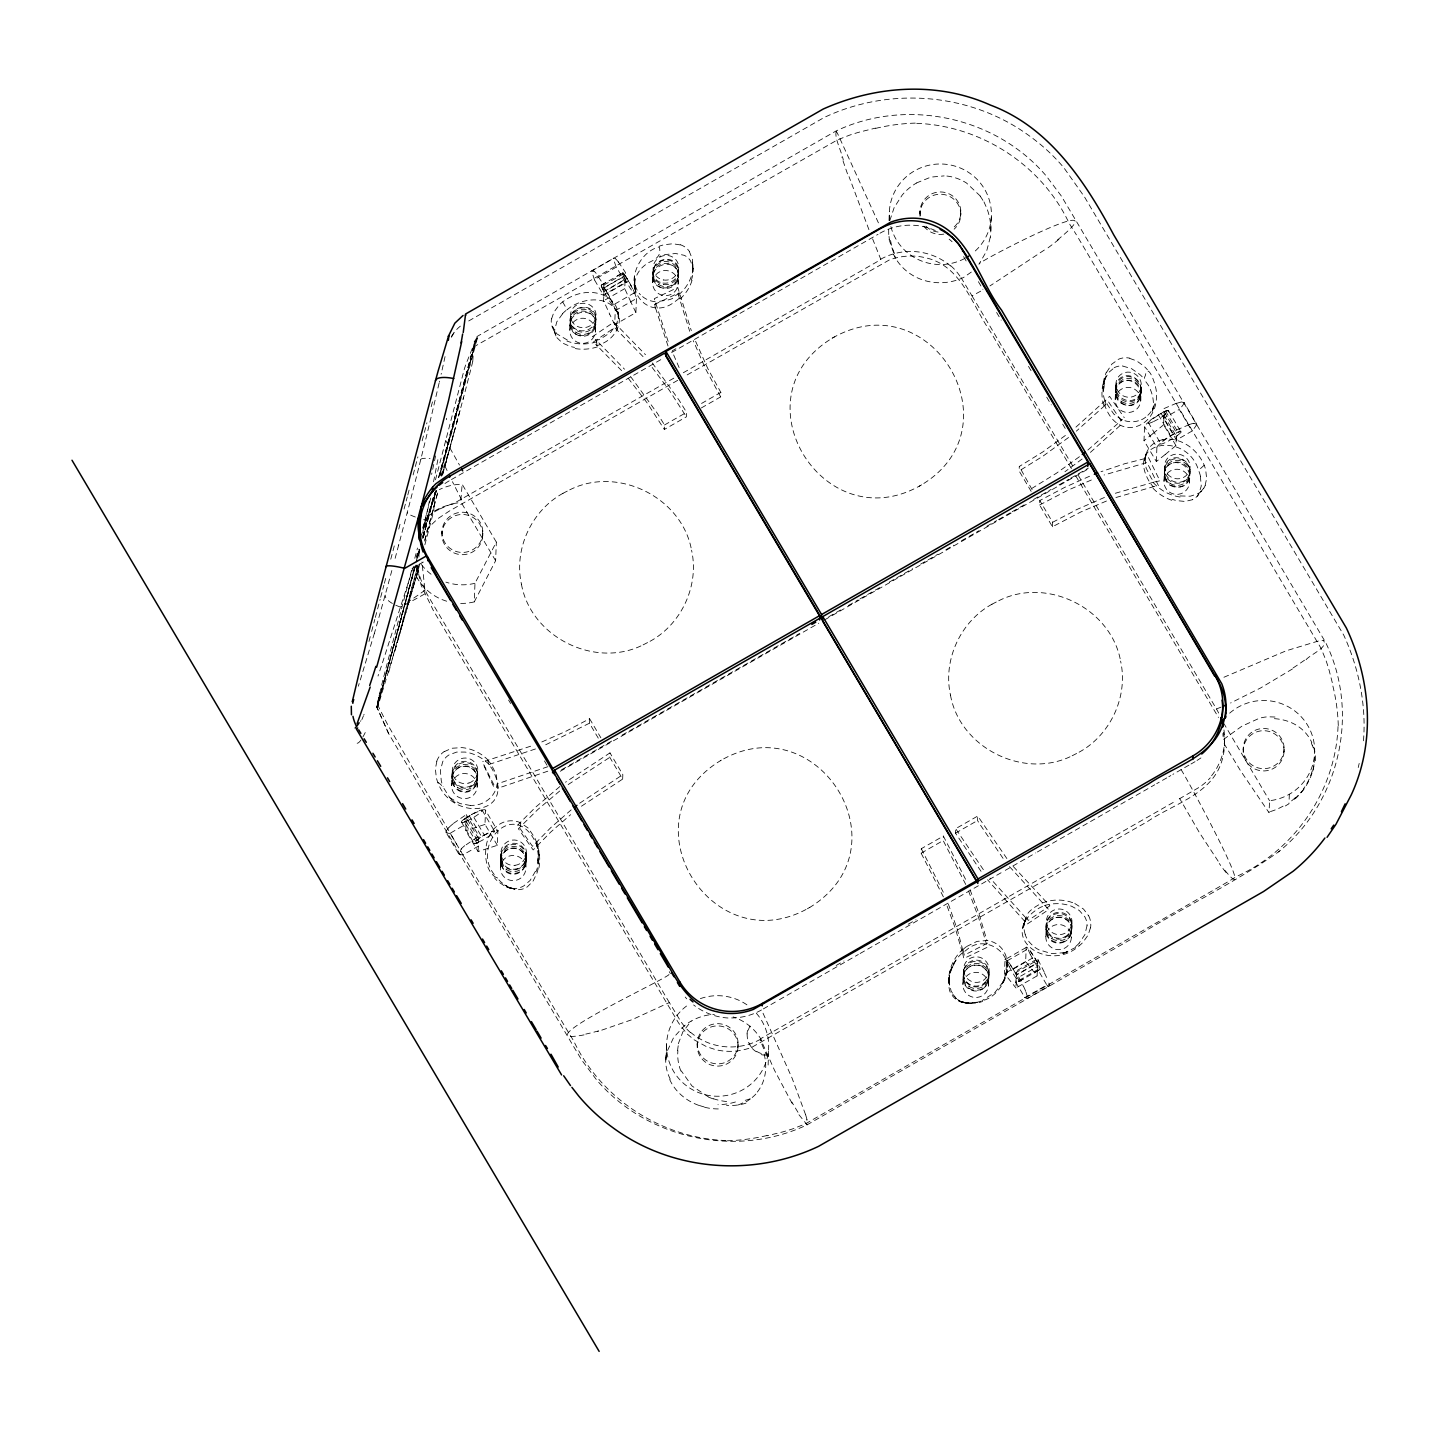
<?xml version="1.0" encoding="UTF-8"?>
<svg xmlns="http://www.w3.org/2000/svg" width="1440" height="1440" viewBox="0 0 1440 1440"><rect width="100%" height="100%" fill="white"/><g stroke="black" fill="none" stroke-linecap="round" stroke-linejoin="round"><path stroke-width="0.75" stroke-dasharray="5 3.75" d="M692.766 268.578L692.532 260.982L692.838 271.908L692.586 259.632L689.328 251.478M618.354 261.864L625.59 272.664L625.428 275.724A11.97 1.116 60.2 0 0 625.284 279.216L625.428 282.42L603.36 295.056L603.756 291.546A11.97 1.116 60.2 0 1 603.882 288.054L603.9 285.066L596.592 274.302M966.726 946.458L977.004 941.382L986.922 940.5A22.482 22.446 -32 0 1 1001.682 948.366A24.912 24.858 -6.9 0 1 1005.894 955.908L1006.632 958.266A30.942 30.852 20.1 0 1 1007.496 968.076C1006.686 982.098 995.346 998.172 981.99 1000.728A37.098 35.388 -31.7 0 1 975.978 1002.6L965.934 1003.158L957.348 1000.314A18.36 17.748 -61.5 0 1 951.066 993.51C947.07 989.712 949.086 965.016 949.374 985.824L949.644 974.304M477.414 776.772L477.594 772.056L477.162 780.336L477.432 775.26M526.068 858.798L526.248 854.082L525.798 862.29L526.086 857.214M1338.03 726.48C1335.672 790.218 1295.226 849.78 1237.23 876.168A89.154 87.768 2.2 0 0 1232.46 878.994L1232.262 879.138A37.746 37.152 2.2 0 1 1231.506 879.624L1222.254 885.114M1176.66 403.164L1164.042 408.546L1163.988 411.696A11.97 1.764 -30.6 0 1 1163.862 415.188L1163.574 418.302L1176.444 440.028L1191.996 431.082L1179.27 409.428L1163.574 418.302M1071.63 930.6A12.762 12.564 2.2 0 0 1053.072 918.738A12.762 12.564 2.2 0 0 1051.938 940.482A12.762 12.564 2.2 0 0 1071.63 930.6L1071.756 925.722L1071.36 937.764A12.762 12.564 2.2 0 1 1051.65 947.646A12.762 12.564 2.2 0 1 1052.802 925.902A12.762 12.564 2.2 0 1 1071.36 937.764M452.052 781.524L452.232 776.574M500.706 863.352L500.886 858.42M595.548 321.714L595.728 316.98L595.314 325.062L595.584 319.968M1140.876 392.004L1141.074 387.036L1140.678 394.2L1140.948 389.106M678.33 274.14L678.51 269.388L678.096 277.326L678.384 272.232M988.596 976.41L988.776 971.55M1016.352 972.216L1016.28 975.24L1037.826 962.91L1038.042 959.796L1016.352 972.216L1023.462 986.472M1189.656 473.976L1189.836 468.99L1189.44 476.064L1189.728 470.97M653.13 275.976L653.4 270.882L653.022 277.92L653.202 273.06M570.348 323.712L570.618 318.618L570.222 325.926L570.42 321.012M888.66 229.536L888.75 236.412M1071.504 928.782L1071.684 923.904M1115.802 389.268L1115.694 392.85L1115.982 387.756L1115.622 393.966M1164.582 471.114L1164.474 474.714L1164.762 469.638L1164.402 475.812M963.324 979.434L963.504 974.646M1046.232 931.446L1046.412 926.676M1103.742 386.28L1103.598 391.644L1104.786 378.054M453.474 823.392L466.236 814.626L465.768 830.718L478.08 851.544L497.34 845.298L497.88 831.24L485.532 810.36A22.392 3.312 -30.6 0 0 466.344 817.524M768.132 1065.024L768.618 1048.608M666.126 1057.95L666.612 1043.334L665.946 1063.458M889.038 220.572L889.344 211.626M1037.106 975.888L1037.664 962.694L1016.478 974.808L1015.974 987.966L1037.106 975.888L1025.658 961.542L1026.198 947.484A22.392 1.962 60.3 0 1 1028.268 948.744A22.392 2.106 60.2 0 1 1035.81 959.778A22.41 2.232 58.8 0 1 1037.61 962.622M478.08 851.544L478.62 838.422A22.41 3.222 -32 0 1 481.608 836.658A11.97 1.782 -32.2 0 1 484.254 834.966L472.014 814.248M436.86 761.364L435.384 768.78L436.302 777.564A33.912 31.428 -84.6 0 0 437.796 782.334C452.16 822.726 518.49 815.508 491.706 768.294A40.176 39.438 -60.4 0 0 488.61 764.604L487.8 760.266L533.376 745.308M1200.51 476.316A37.098 31.626 54.3 0 0 1198.584 470.412C1187.082 430.938 1123.218 440.136 1150.164 482.994A40.176 38.232 35.3 0 0 1153.242 486.774L1158.462 485.676L1147.032 462.528L1104.12 475.002M417.51 578.412L416.466 576.576L417.114 560.052M441.936 533.682L442.008 531.45M451.71 785.43L452.304 770.22M460.674 603.414A51.066 50.274 2.2 0 0 474.264 601.884L474.984 583.272L496.332 542.088L462.132 484.254A51.066 50.274 2.2 0 0 439.362 489.6M482.742 535.482A20.43 20.106 2.2 0 0 452.898 516.726A20.43 20.106 2.2 0 0 451.368 551.538A20.43 20.106 2.2 0 0 482.742 535.482L482.832 533.25A20.43 20.106 2.2 0 0 452.988 514.494A20.43 20.106 2.2 0 0 451.44 549.288A20.43 20.106 2.2 0 0 482.832 533.25M477.216 786.744A12.762 12.564 2.2 0 0 458.658 774.882A12.762 12.564 2.2 0 0 457.524 796.626A12.762 12.564 2.2 0 0 477.216 786.744L477.81 771.408M497.34 845.298L484.992 824.418L485.532 810.36M474.264 601.884L495.63 560.7L496.332 542.088M500.364 867.384L500.958 852.12M526.446 853.38L525.87 868.698A12.762 12.564 2.2 0 1 506.178 878.58A12.762 12.564 2.2 0 1 507.312 856.836A12.762 12.564 2.2 0 1 525.87 868.698M569.862 330.138L570.492 314.46M595.368 331.47A12.762 12.564 2.2 0 0 576.81 319.608A12.762 12.564 2.2 0 0 575.676 341.352A12.762 12.564 2.2 0 0 595.368 331.47L595.962 316.134M598.284 738.162L589.446 723.222L589.608 718.74L565.11 731.682L541.404 742.14M636.426 298.548L635.886 312.606L614.7 324.738L615.24 310.68L636.426 298.548A22.392 2.106 60.2 0 0 625.302 275.58M630.864 302.022L624.744 288.648L625.248 275.508L604.08 287.64L603.612 300.78L609.678 314.172M581.436 806.22L622.656 779.094L609.804 757.35L609.984 752.886L565.506 782.208M622.656 779.094L622.836 774.612L609.984 752.886M652.662 282.402L653.256 267.12M652.284 362.934L679.212 400.392L686.574 412.344L686.394 416.826L664.344 429.462L664.506 424.98L657.306 413.298L630.018 375.75M678.168 283.734A12.762 12.564 2.2 0 0 659.61 271.872A12.762 12.564 2.2 0 0 658.458 293.616A12.762 12.564 2.2 0 0 678.168 283.734L678.726 268.686M701.352 407.934L720.666 396.882L720.828 392.4L707.67 368.28L694.386 338.562M697.212 1045.116L697.284 1042.866M738.018 1046.916A20.43 20.106 2.2 0 0 708.174 1028.16A20.43 20.106 2.2 0 0 706.644 1062.954A20.43 20.106 2.2 0 0 738.018 1046.916L738.108 1044.666A20.43 20.106 2.2 0 0 708.264 1025.928A20.43 20.106 2.2 0 0 706.734 1060.722A20.43 20.106 2.2 0 0 738.108 1044.666M919.926 213.408L920.016 211.176M943.38 896.868L921.132 853.182L921.294 848.7L943.362 836.082L965.916 879.984M960.75 215.208L960.84 212.976M965.754 884.466L943.182 840.546L943.362 836.082M981.036 871.326L955.512 833.148L955.674 828.684L977.742 816.048L1006.866 858.546M990.81 230.814L991.35 216.9M962.928 984.258L963.558 968.31M1003.05 858.348L979.38 823.536L977.562 820.512L977.742 816.048M988.434 985.572A12.762 12.564 2.2 0 0 969.876 973.71A12.762 12.564 2.2 0 0 968.742 995.454A12.762 12.564 2.2 0 0 988.434 985.572L989.01 970.578M1031.166 491.346L1019.124 470.97L1019.286 466.488L1042.812 451.944L1067.886 433.62M1026.198 947.484L1005.012 959.616L1004.472 973.656L1015.974 987.966M1032.102 489.618L1019.286 466.488M1106.46 501.03L1080.684 512.046L1052.46 526.752L1039.608 505.026L1039.788 500.544L1064.88 487.296L1090.98 475.614M1052.46 526.752L1052.64 522.288L1039.788 500.544M1045.854 936.432L1046.448 920.808M1071.72 927.738L1071.9 923.166M1115.226 399.276L1115.838 383.508M1140.732 400.608A12.762 12.564 2.2 0 0 1122.174 388.746A12.762 12.564 2.2 0 0 1121.04 410.472A12.762 12.564 2.2 0 0 1140.732 400.608L1141.29 385.758M1165.104 454.608L1156.356 461.52L1144.008 440.658L1144.548 426.6A22.392 3.186 -30.5 0 1 1161.162 413.496M1156.356 461.52L1156.896 447.462L1144.548 426.6M1164.006 481.158L1164.618 465.408M1165.176 454.554L1175.958 445.572L1176.462 432.432M1189.512 482.472A12.762 12.564 2.2 0 0 1170.954 470.61A12.762 12.564 2.2 0 0 1169.82 492.354A12.762 12.564 2.2 0 0 1189.512 482.472L1190.07 467.586M1243.206 749.916L1243.296 747.684M1229.67 713.16A51.066 50.274 2.2 0 1 1310.22 730.242A51.066 50.274 2.2 0 1 1269.54 800.712L1269.072 812.754L1240.452 770.598L1224.432 744.3L1223.352 740.214M1284.03 751.716A20.43 20.106 2.2 0 0 1254.186 732.96A20.43 20.106 2.2 0 0 1252.638 767.772A20.43 20.106 2.2 0 0 1284.03 751.716L1284.102 749.484A20.43 20.106 2.2 0 0 1254.276 730.728A20.43 20.106 2.2 0 0 1252.728 765.522A20.43 20.106 2.2 0 0 1284.102 749.484M1289.34 794.232L1288.962 803.754L1283.328 807.21M1175.958 445.572L1163.628 424.782L1164.114 411.552A22.41 3.312 -32.1 0 0 1161.108 413.424A11.97 1.692 -32.2 0 0 1158.462 414.972L1170.72 435.69M424.854 544.806L433.782 510.912L434.592 492.282M747.018 1033.866L747.522 1030.194M949.122 979.542L949.446 975.6M1087.002 925.74L1084.86 934.704L1079.154 943.092M692.892 264.402L692.586 268.02M537.66 848.646L536.814 845.442L538.704 855.09L538.398 853.254L537.894 863.82L538.11 850.626M1176.444 440.028L1176.408 436.41A11.97 1.764 -30.6 0 0 1176.552 432.936L1176.696 429.93L1164.042 408.546M398.502 638.154L418.194 570.114L418.5 564.444M418.896 557.1L419.328 549.018M537.894 863.82L538.146 859.392M948.6 981.864L949.158 976.95A37.566 36.108 -67.5 0 1 950.346 972.216L952.452 966.924M1312.83 770.958A36.522 23.904 -63.1 0 0 1314.108 764.568L1314.612 753.408M377.658 702.432L376.938 707.922M478.71 838.926L466.272 817.56A11.97 1.764 -30.6 0 0 466.02 821.196L465.732 824.292L450.18 833.238L462.906 854.892L478.602 846.036L478.566 842.418A11.97 1.764 -30.6 0 1 478.71 838.926L478.89 835.992L466.236 814.626M963.414 977.832L963.63 974.25M1046.322 930.006L1046.538 926.316M1363.482 740.79C1366.38 704.79 1358.784 667.962 1343.79 635.22L1084.464 196.866L1063.89 167.778A187.254 184.356 2.2 0 0 1030.05 136.386C971.226 92.772 889.866 86.22 824.04 117.558L468.36 321.156M1145.106 458.424L1146.096 468.072L1151.262 478.224A39.042 37.44 32.5 0 0 1154.394 481.986L1159.902 480.816L1148.508 457.65L1124.604 463.77L1100.988 471.726M1071.378 929.034L1071.576 926.262M500.832 860.958L501.012 858.294M988.47 976.68L988.65 974.088M452.196 779.004L452.358 776.52M495.63 560.7L460.764 501.768L462.132 484.254M1103.904 383.49L1104.066 381.546L1103.472 384.444L1106.01 375.912L1104.768 379.566A37.566 33.534 52.5 0 0 1103.526 383.922M416.79 557.946L418.536 549.216M962.838 950.472L957.438 929.826L948.384 904.086M1015.758 982.242L1016.154 978.732L1037.7 966.402L1037.826 969.606L1046.844 985.05L1024.866 997.56L1015.758 982.242L1037.826 969.606M634.878 289.242C630.468 271.476 642.906 250.776 659.286 246.906C661.662 255.852 656.172 259.236 648.414 262.728C616.428 282.654 647.064 324.342 675.396 301.266A40.176 37.656 -12.2 0 0 679.194 298.278L679.158 295.164M962.568 952.956L963.846 958.5L987.318 947.268M949.158 976.95L948.924 978.75L951.174 969.444L955.944 960.156L951.174 969.444M435.474 479.826L464.508 368.406A158.04 14.4 -73.6 0 1 465.984 364.104L477.126 336.438L835.938 131.04C906.516 97.398 995.958 116.586 1046.43 176.184L1061.028 195.606L1069.884 210.366L1325.502 642.24C1360.44 712.764 1339.488 802.746 1278.558 851.868C1235.304 882.432 1187.226 905.49 1142.028 932.994L807.012 1124.874C736.362 1158.462 646.92 1139.256 596.412 1079.64L581.94 1060.362L573.066 1045.584L388.656 733.644L376.884 707.184L378.828 697.068M1152.414 411.318C1154.592 403.398 1153.008 394.884 1149.498 387.612C1148.292 383.274 1142.154 380.142 1145.34 375.57C1148.004 360.108 1157.454 388.89 1156.356 393.804C1158.57 426.006 1121.454 442.08 1106.622 409.968A40.176 38.034 29.9 0 1 1104.84 405.522L1108.548 401.886L1122.912 423.468M1104.948 404.856L1105.704 400.23L1109.592 396.36L1124.262 417.654M990.306 237.15L986.724 250.812L978.966 264.33M1090.404 452.394L1121.148 424.602M1090.44 927.864L1088.118 935.064L1082.988 942.282A33.912 32.292 -64 0 1 1079.298 945.684C1047.024 974.88 994.068 934.326 1040.274 907.434A40.176 39.888 80.1 0 1 1044.828 905.724L1044.882 905.472M437.868 459.684L433.53 481.842M551.592 318.852L553.896 312.192L559.008 305.28A33.912 28.872 -29.9 0 1 562.662 301.86C573.93 293.166 589.806 289.512 603.252 295.038A30.942 29.052 -40.8 0 1 611.154 300.006L612.774 301.68A24.912 23.31 -35.1 0 1 617.022 308.556A22.482 21.042 -30.4 0 1 616.212 324.396L610.632 332.37L601.056 338.67A39.042 37.08 -16.1 0 1 596.466 340.416L592.344 336.744L613.836 322.164L645.498 354.726M1025.586 918.828L1023.642 926.1L1024.38 922.248M1314 764.604C1312.038 777.51 1305.342 789.498 1295.748 798.3M377.712 702.144L381.492 685.764A92.322 3.492 -75.5 0 1 384.678 673.11L412.506 566.856M446.346 419.688L446.634 418.266M418.23 570.528L417.438 573.39M422.892 531.306L429.372 501.246M1006.758 964.602L1004.634 978.75C1017.324 954.846 985.32 932.49 966.348 950.094A40.176 40.014 87.5 0 0 962.55 953.172L955.296 928.26L946.08 903.294M1146.006 454.05L1144.71 459.918M441.126 374.256L441.342 373.284M439.308 382.176L439.542 381.168M379.026 696.222L379.782 692.964M889.812 220.572L894.132 207.666L902.196 195.048A61.074 57.888 41.7 0 1 916.362 183.078M439.074 383.184L433.044 408.978A221.436 8.37 -75.5 0 1 420.768 459.468A152.406 5.76 -75.5 0 1 407.214 512.676L398.664 545.058M1358.226 767.538L1359.198 763.416M678.312 1043.748L682.92 1031.742L691.182 1021.104M1152.522 410.814L1153.872 405.198L1152.954 408.996M472.788 361.44L472.086 364.23A166.788 4.23 -74.6 0 1 469.134 375.876L463.824 396.522M1005.93 974.538L1007.064 966.672L1005.93 960.12M1025.766 918.108L1023.642 926.1M416.466 576.576L419.832 563.868M1145.034 458.712L1146.654 452.628L1144.62 458.658M368.964 641.466L371.088 633.438M371.628 631.422L374.814 619.398M375.354 617.382L380.142 599.328M380.664 597.312L382.266 591.3M382.788 589.302L383.85 585.288M384.39 583.272L385.992 577.26M390.762 559.206L394.488 545.148M398.754 529.092L400.338 523.08M404.064 509.04L405.666 503.01M406.188 501.012L407.268 496.998M407.79 494.982L409.392 488.97M413.118 474.93L417.906 456.876M422.154 440.82L426.942 422.766M431.19 406.71L432.792 400.68M414.774 558.288L417.492 548.028M422.73 528.264L430.722 498.096M415.458 565.146L377.136 707.814L415.728 564.48M417.186 557.982L419.436 549.504M422.802 536.796L433.872 495.864M438.732 477.522L473.4 347.094L477.918 336.312L440.118 475.146M1144.476 460.836L1146.654 452.628M377.064 707.904L415.404 564.39M415.998 562.23L419.472 549.18M422.946 536.148L433.386 497.034M438.606 477.468L473.4 347.094L477.828 336.24L474.138 341.964M418.05 555.804L419.22 551.448M422.73 538.416L434.43 494.982M439.686 475.434L475.92 340.794L439.596 475.218M388.656 733.644L376.884 707.184L414.972 566.262M417.906 555.426L419.67 548.928M423.18 535.914L434.322 494.73M394.83 651.15L418.176 564.84M424.674 541.098L438.03 491.49M442.71 474.228L458.838 414.882M418.194 570.114L401.634 626.886A178.992 5.796 -75.7 0 1 398.268 639.018L378.09 705.78A753.516 741.852 2.2 0 0 387.684 724.662L456.678 844.362M376.884 707.184L415.296 566.226M418.248 555.372L419.436 551.034M422.982 538.038L435.978 490.32M388.71 672.228L417.888 565.452M424.818 540.036L438.21 490.572M442.404 475.29L463.698 396.954L462.204 402.462M456.408 423.738L460.08 410.328M391.842 570.546A224.838 8.496 -75.5 0 1 385.146 595.134L377.838 621.27A179.802 6.804 -75.5 0 1 374.4 633.258M453.924 432.756L453.204 435.366A212.58 6.66 -74.3 0 1 444.906 465.984L441.702 475.128M1025.46 919.296L1023.03 927.918L1024.956 921.204L1023.174 926.244M416.502 556.56L417.42 553.356M374.4 633.258L360.054 680.796M667.566 1050.462L673.65 1037.484L684.126 1025.982A51.066 50.274 2.2 0 1 714.402 1014.354M416.844 575.334L408.816 600.606M413.55 566.424L381.672 665.298M359.172 683.568L358.308 686.214M435.996 490.536L421.506 534.798M440.838 475.794L449.118 450.486M423.846 527.508L436.482 490.464M435.834 492.804L436.374 491.166M435.276 494.424L433.638 499.32M441.342 476.244L442.764 472.05M381.384 666.144L378.018 676.008M423.018 527.238L427.356 517.122M432.54 502.578L425.844 521.55M1154.952 403.686L1153.062 408.312A30.942 28.224 14 0 1 1147.554 415.584L1145.826 417.132M1205.172 485.352L1206.63 478.476L1205.712 469.98A33.912 29.736 53.5 0 0 1204.218 465.228C1198.674 451.962 1186.29 441.144 1171.764 439.38A30.942 29.628 61.8 0 0 1162.224 439.776M463.068 854.802A92.862 14.04 -30.4 0 1 458.334 853.362L461.61 848.808M1104.768 379.566L1108.494 372.654L1114.236 367.776M458.388 853.326L445.68 831.798L448.92 827.334M1004.238 979.506L1001.664 984.636L1005.192 977.058M363.708 715.23L364.086 714.294M535.374 871.38L530.154 880.434L523.782 885.924A20.412 19.548 -83.5 0 1 512.172 888.426M363.33 716.148L361.872 719.622M643.05 356.616L614.646 327.618L593.136 342.18L597.024 345.654A40.176 37.782 -17.6 0 0 601.596 343.854C613.89 338.94 623.016 324.99 617.904 311.778L618.462 318.816L618.336 315.936M1106.658 372.258L1111.842 364.104L1118.178 359.55M1013.328 866.556L1049.85 905.832L1028.358 920.376C1021.698 914.292 1036.116 906.138 1041.156 903.51A39.042 38.808 66 0 1 1045.746 901.836A43.29 43.038 80.8 0 1 1074.78 903.51M451.44 337.302L454.32 332.226M594.558 279.954A92.862 8.946 60.4 0 1 591.948 270.954L593.874 271.26M1003.104 981.864L995.094 992.25L981.99 1000.728M1303.83 789.246L1293.534 800.262M1203.75 488.16L1197.18 496.296M562.482 313.92L556.794 321.858L554.688 329.976A18.36 15.786 -15.6 0 0 557.082 337.842L562.5 343.044L569.97 346.338A37.566 32.076 -12 0 0 574.596 347.382M559.854 786.546L535.392 807.39L517.662 825.102L532.476 846.306L550.872 827.55L571.554 809.55M559.692 791.028L538.02 809.352L518.382 828.738L533.16 849.942L550.584 832.212L570.618 814.68M1087.848 450.09L1122.282 419.598M1121.976 419.886L1113.84 414.126L1107.432 404.712A39.042 37.278 27.3 0 1 1105.686 400.23L1075.878 427.176M1104.84 405.522L1076.328 431.172M1278.558 851.868L1279.458 851.004M1204.164 465.246L1198.458 470.448M1163.628 424.782L1152.828 433.692M1057.446 239.958C1123.65 186.228 983.574 258.984 979.146 263.7M1152.756 433.764L1144.008 440.658M1068.552 437.49L1043.136 456.048L1019.124 470.97M466.146 844.812L478.89 835.992M971.316 272.07L963.558 277.488A55.008 54.162 2.2 0 1 935.424 282.564L933.012 282.294A52.29 51.48 2.2 0 1 918.702 278.406A49.986 49.212 2.2 0 1 895.932 258.93L893.412 254.196M1082.088 459.036L1064.934 471.744M579.672 803.214L622.836 774.612M1079.46 456.696L1056.276 473.328L1032.156 488.232M1044.342 250.038L989.946 285.93M568.188 784.548L609.804 757.35M1306.062 659.718C1309.914 654.75 1329.102 647.1 1323.36 640.476M1200.906 757.944L1197.018 760.482M444.204 751.68L451.8 748.26L461.988 747.612A43.29 42.588 -61.3 0 1 488.016 760.05M1292.454 668.952L1260.648 687.942L1230.57 703.008M563.004 493.308C531.432 510.606 513.612 549.234 521.496 584.424M650.052 641.304C681.606 624.006 699.444 585.378 691.56 550.188M992.034 604.188C960.48 621.486 942.642 660.114 950.526 695.304M1079.082 752.202C1110.636 734.904 1128.474 696.276 1120.59 661.086M473.4 347.094L837.54 139.86L849.618 135.126A204.408 201.24 2.2 0 1 860.13 131.904L875.628 128.088M617.238 276.048L622.674 272.826M721.386 760.122C621.72 819.54 713.286 965.772 811.116 906.588C906.858 845.874 816.642 704.16 720.36 760.734M1018.908 981.63L1024.344 978.408M1179.234 798.912L1198.35 787.824A56.988 56.106 2.2 0 0 1210.266 777.816M456.516 501.876L675.234 377.352M1188.954 765.144L1172.844 774.396M921.6 484.848C823.644 542.106 734.22 396.378 833.13 337.644C932.256 281.61 1019.322 429.318 919.152 486.252M809.856 907.326L807.408 908.73M1195.038 761.688L1190.988 764.01M832.104 338.256L834.552 336.852M1173.24 802.422L760.446 1038.834L774.666 1070.604L792.954 1104.966M916.326 183.024L930.834 177.12L944.118 175.896M624.744 288.648L603.612 300.78M412.056 568.566L418.158 565.056M419.022 564.552L424.242 561.546M1168.812 776.718L1170.828 775.548M601.398 285.12L622.422 273.096M603.9 285.066L625.59 272.664M603.882 288.054L625.428 275.724M603.756 291.546L625.284 279.216M634.446 292.806L613.332 304.884A11.97 1.116 60.2 0 1 608.652 299.574A11.97 1.116 60.2 0 1 601.542 285.93A11.97 1.116 60.2 0 1 605.916 290.628L627.03 278.55M613.332 304.884A11.97 1.152 60.5 0 0 607.572 293.166L628.596 281.124M672.318 350.766L675.9 348.714M671.616 352.53L878.022 234.324M451.44 479.556L662.49 358.704M683.298 372.744L880.884 259.578L871.758 236.754M677.682 380.34L449.244 511.128L437.67 518.778L431.046 525.15A66.168 65.142 2.2 0 0 423.036 537.138M687.168 374.904L889.11 260.082A61.002 60.066 2.2 0 1 911.916 256.032A58.77 57.852 2.2 0 1 925.776 257.832C961.866 265.734 972 305.532 990.684 332.064L1071.414 468.54M701.532 403.452L720.828 392.4M664.506 424.98L686.574 412.344M561.528 769.77L567.396 766.422M569.34 765.306L614.214 739.602M622.026 735.138L799.56 633.474M828.828 616.716L840.546 610.002M848.34 605.538L858.096 599.958M860.058 598.842L881.514 586.548M889.308 582.084L912.726 568.674M920.538 564.192L938.088 554.148M945.9 549.684L953.694 545.202M961.506 540.738L979.074 530.676M986.868 526.212L996.624 520.632M998.568 519.516L1010.286 512.802M1012.23 511.686L1025.892 503.874M1033.704 499.392L1051.254 489.348M1059.066 484.884L1068.822 479.286M1070.766 478.17L1088.334 468.126M560.25 771.264L818.784 623.214M824.562 619.902L1089.648 468.108M955.512 833.148L977.562 820.512M921.132 853.182L943.182 840.546M836.154 965.484L843.948 961.02M908.208 924.228L915.984 919.764M763.344 1008.9L777.69 1000.692M779.472 999.666L858.33 954.504M860.13 953.478L987.372 880.614M989.154 879.588L1003.5 871.38M1005.282 870.354L1035.756 852.894M1037.358 851.976L1154.7 784.782M1166.814 777.87L1156.716 783.63M1007.172 960.84L1028.268 948.744M1025.658 961.542L1004.472 973.656L1007.118 972.144M1013.148 969.138L1034.172 957.096A11.97 1.134 58.6 0 1 1035.81 959.778L1014.714 971.856M1019.16 981.378L1040.184 969.336M591.876 270.846L613.98 258.048L615.672 258.804M1219.914 886.464L805.122 1124.01L793.044 1128.744A204.408 201.24 2.2 0 1 782.532 1131.966L767.034 1135.782M1024.74 997.308A92.88 8.838 60.2 0 0 1027.854 998.118L1049.634 985.518L1047.834 979.794M589.446 723.222L545.094 745.074M1039.608 505.026L1067.94 490.194L1094.112 478.8M1052.64 522.288L1077.138 509.382L1105.668 496.908M601.56 284.922L606.726 282.078M1034.856 972.378L1040.004 969.534M980.694 291.186L972 295.866L961.002 277.524M668.934 974.448C671.328 976.644 516.762 1048.14 584.802 1034.73M569.718 489.852C617.76 465.444 682.254 497.43 691.596 550.422M521.442 584.19C530.784 637.182 595.278 669.168 643.32 644.76M998.766 600.732C1046.808 576.324 1111.302 608.328 1120.644 661.302M950.472 695.088C959.832 748.044 1024.308 780.066 1072.35 755.658M562.806 493.398L569.916 489.744M643.122 644.868L650.232 641.196M991.836 604.296L998.946 600.624M1072.17 755.766L1079.28 752.094M690.498 1032.624A56.988 56.106 2.2 0 1 680.418 1020.852L669.33 1002.546L632.43 1019.52L597.636 1031.58M439.614 509.04L455.364 502.326M1176.696 429.93L1189.332 424.602M1223.928 677.25L1286.118 650.808L1319.76 640.602A30.078 4.932 -21.2 0 1 1323.414 640.458M1192.608 499.68L1185.03 501.462L1176.714 500.616A37.566 32.652 34.4 0 1 1172.088 499.266M1221.03 707.148L1216.476 708.966L1077.804 474.57M547.938 766.674L497.088 783.918A22.482 21.69 -56.5 0 1 489.384 798.714A24.912 23.85 -54.4 0 1 482.184 803.304L479.898 804.186A30.942 29.376 -49.9 0 1 470.34 805.392M1063.314 953.46L1079.28 945.648M547.794 771.192L497.628 788.346M535.446 748.962L488.61 764.604M484.992 824.418L465.768 830.718M1067.472 951.912L1061.046 953.676L1069.992 950.994M1115.928 497.52L1153.242 486.774M1115.334 493.272L1154.394 481.986M484.038 765.9L494.802 789.174M493.902 784.818L482.292 761.76L483.336 761.49M487.116 760.446L487.8 760.266A39.042 38.448 -52.4 0 1 490.95 763.938L496.116 774.072L498.024 788.238M486.432 760.644L485.388 760.932M1162.242 439.812L1159.956 440.442A24.912 23.76 55.4 0 0 1152.666 444.294A22.482 21.42 49.9 0 0 1145.214 458.442M1064.898 952.65L1051.614 953.604L1038.852 949.806A30.942 29.952 71.9 0 1 1031.04 943.92L1029.366 942.12A24.912 24.3 76.8 0 1 1025.172 934.596M977.184 1002.24L965.502 1003.104L958.266 1000.836M452.952 503.586L455.454 503.226A13.554 13.338 2.2 0 0 460.746 501.75M1181.088 401.922L1184.004 402.534L1196.802 424.224L1193.778 423.396M767.034 1054.008L765.936 1054.062M916.74 123.336C980.658 125.712 1041.462 164.718 1068.894 222.75A89.154 87.768 2.2 0 0 1071.756 227.448L1071.918 227.646A37.746 37.152 2.2 0 1 1072.422 228.402L1076.4 234.828M725.922 1140.534C662.004 1138.158 601.2 1099.17 573.768 1041.12A89.028 87.66 2.2 0 0 570.888 1036.422L570.744 1036.224A36.99 36.414 2.2 0 1 570.24 1035.468L460.764 851.31M538.164 868.482A37.566 35.208 -81.7 0 1 536.922 873.198L533.16 880.956L527.382 886.824A18.36 17.352 -86.2 0 1 518.724 889.686L508.896 887.508L514.962 889.308L509.904 888.048L501.714 882.63A37.098 34.668 69 0 1 497.394 878.13C484.038 872.064 483.336 848.97 488.916 836.604A30.942 30.78 55.9 0 1 494.388 828.432L496.188 826.74A24.912 24.732 72.3 0 1 503.514 822.24A22.482 22.302 85.4 0 1 520.11 822.528L528.228 828.108L534.636 837.54A39.042 38.61 -56.8 0 1 536.382 842.094L536.436 842.58M470.34 805.464L460.008 803.574L448.686 797.13M967.77 1003.482L960.696 1001.574L969.012 1003.608L977.796 1002.87A33.912 32.814 -32.1 0 0 982.62 1001.394M1122.84 366.102L1131.498 368.622L1139.796 374.472A37.098 30.744 37.9 0 1 1144.152 378.972M1274.994 717.03L1268.244 716.796A41.256 29.844 -40.7 0 0 1259.28 718.29L1241.856 726.21L1223.172 739.674L1222.92 733.464M512.172 888.408L505.134 886.392L497.934 881.478A33.912 32.238 70.7 0 1 494.478 877.86M1180.17 495.936L1190.322 496.206L1197.882 493.722A20.412 18.306 37.4 0 0 1205.28 485.406M1129.734 358.398L1136.754 360.954L1143.936 366.156A33.912 28.926 35.7 0 1 1147.428 369.774M680.148 244.908L672.876 243.738L664.074 244.764A33.912 28.35 -12.8 0 0 659.25 246.222M506.268 886.896L513.756 888.786L508.608 887.688L509.814 888.012L504.648 884.97M567.36 340.056L556.776 333.81L552.402 326.286L556.074 336.24M698.778 1105.362C686.214 1100.916 675.09 1091.664 669.618 1079.388M962.244 1002.438L960.39 1001.718L971.226 1003.482L961.758 1001.898M536.634 844.02L536.886 845.928A40.176 39.636 -66.3 0 0 535.104 841.392C512.91 797.292 467.19 848.898 497.466 878.076M708.462 1096.938L691.974 1085.958L681.3 1070.928M1074.798 903.492L1083.528 909.072L1088.622 915.804M756.774 1051.47L757.98 1052.136A13.734 9.882 26 0 0 761.346 1053.522M452.484 800.37L455.202 802.656M437.832 782.316C445.23 786.636 446.508 795.888 453.276 801.036M1025.838 917.874L989.964 878.04M836.262 131.418C834.102 137.466 841.698 151.848 843.282 159.93M621.63 370.62L597.024 345.654L596.466 340.416L624.528 369.216M685.206 997.056L686.718 998.802M628.146 378.18L647.154 402.912L664.344 429.462M1009.512 866.628L1048.698 909.576L1027.206 924.084L987.534 879.75M652.14 367.452L669.204 390.114L686.394 416.826M955.332 997.506L956.34 998.784L951.084 990.972L949.158 982.17M1225.026 870.498C1263.996 918.558 1175.886 757.926 1180.836 769.716M980.316 196.074L966.492 183.006A42.48 38.448 26.5 0 0 944.118 175.806M983.358 869.67L955.674 828.684M1218.168 861.192L1199.484 832.752L1179.738 798.624M798.966 1114.758L807.138 1124.874L806.886 1119.456M972 295.866L1073.106 466.632M669.258 971.676L670.446 973.638M669.33 1002.546L427.356 594.684A158.04 155.574 2.2 0 1 424.872 589.464L421.974 561.96M749.898 1044.63L748.998 1042.974M625.428 282.42L616.32 267.102L594.342 279.612L603.36 295.056M1078.524 238.374L1321.146 648.486L1325.97 660.384A204.408 201.24 2.2 0 1 1329.246 670.734L1333.152 685.998M1168.686 411.066L1180.98 431.856A11.97 1.764 -30.6 0 1 1165.896 442.314A11.97 1.764 -30.6 0 1 1165.05 439.254A11.97 1.764 -30.6 0 1 1180.962 431.748M1164.114 411.552L1176.552 432.936M1163.862 415.188L1176.408 436.41M1161.108 413.424L1173.42 434.214M1148.22 422.388L1160.514 443.178M963.594 256.644L967.014 262.422M978.39 281.664L982.944 289.368M996.624 312.48L1001.178 320.166M1028.502 366.372L1031.922 372.15M1046.718 397.17L1051.272 404.874M1062.666 424.116L1066.086 429.894M1223.532 722.934L1269.54 800.712M1075.842 476.01L1218.492 717.498M589.608 718.74L600.858 737.766M508.59 700.056L510.66 703.53M482.076 810.126L494.37 830.916A22.392 3.456 -30.5 0 1 497.88 831.24M469.314 815.868L481.608 836.658A22.392 3.312 -30.6 0 1 494.37 830.916M466.02 821.196L478.566 842.418M465.732 824.292L478.602 846.036M461.592 822.258L473.886 843.048M544.464 760.95L547.542 766.17M720.666 396.882L705.69 369.054L693.216 340.596M921.294 848.7L944.496 894.6M445.644 440.388L459.504 465.084M562.716 301.914L567.108 309.744C581.292 297.45 610.146 294.12 618.498 314.676L615.816 308.592L619.002 317.034M461.592 499.788L452.448 481.698M983.97 201.888L987.498 209.808M1038.042 959.796L1045.224 974.016M635.886 312.606L630.9 302.13M614.7 324.738L609.714 314.262M447.066 470.556L444.888 465.984M416.718 565.362L421.182 585.36L433.242 610.308L678.564 1022.958L687.006 1033.866L694.152 1039.824L706.374 1046.592L715.212 1049.544A58.77 57.852 2.2 0 0 729.054 1051.344A61.002 60.066 2.2 0 0 751.878 1047.276L1147.356 821.628C1174.266 803.268 1214.226 793.782 1222.686 757.818A58.77 57.852 2.2 0 0 1224.504 744.174A61.002 60.066 2.2 0 0 1223.37 731.988M878.418 222.858L837.684 133.776A30.078 1.98 69.4 0 0 836.298 131.508M679.104 367.542L672.066 351.288M968.544 890.964L978.552 917.442L986.58 944.388M1311.3 742.932L1312.182 745.272M970.074 889.776L978.768 913.05L986.922 940.5M761.4 1040.58L760.662 1038.708A51.066 50.274 2.2 0 0 733.086 1016.91M868.932 229.644L849.024 176.652M1026.036 992.25L1027.782 997.992M667.998 345.978L654.39 304.524L677.862 293.328L689.706 331.308M668.142 341.442L654.282 298.674L677.772 287.496L691.308 330.642M889.074 239.508L895.5 258.138M805.572 1114.632L792.108 1078.236L761.562 1009.926A60.498 59.562 2.2 0 1 728.01 1017.864M553.77 330.588L553.464 329.598A20.412 17.982 -15.8 0 1 551.43 318.852M987.57 943.092L964.296 955.17L963.288 950.976M963.126 950.274L962.946 949.572A39.042 38.916 68.2 0 1 966.726 946.458M1200.384 476.334L1201.266 485.982L1198.854 494.028A18.36 16.092 38 0 1 1192.554 499.608M691.344 280.188A37.566 32.634 -29.4 0 0 692.532 275.832L692.946 268.038L690.606 261.054A18.36 15.93 -25.4 0 0 684.306 255.33L675.594 253.494L665.55 254.556A37.098 30.024 -14.3 0 0 659.502 256.338M520.704 826.272L520.11 822.528M536.544 843.3L536.67 844.254M536.418 842.328L536.562 843.534M617.022 329.796L616.734 327.456M616.77 327.78L616.536 325.782M616.572 326.124L616.374 324.468M692.622 264.618L692.784 266.94M655.254 307.566C652.302 297.432 670.356 303.696 675.36 295.794A39.042 36.972 -10.9 0 0 679.14 292.752L679.14 293.778M679.158 295.506L679.14 293.436M875.682 128.358A194.922 191.916 2.2 0 1 916.74 123.066M766.98 1135.53A194.922 191.916 2.2 0 1 725.922 1140.804M1332.882 686.052A194.922 191.916 2.2 0 1 1338.3 726.48M451.422 336.438A38.484 37.89 2.2 0 1 460.35 326.142M727.992 1018.008A61.974 61.02 2.2 0 1 693.63 1004.976M805.662 1114.848A30.078 2.142 69.5 0 1 806.976 1119.636M461.052 849.06A30.78 4.878 -30.4 0 1 465.444 845.082M450.072 833.328A92.88 13.644 -30.6 0 1 445.626 831.834M449.136 827.244A30.744 4.572 -30.6 0 1 453.708 823.302M425.07 590.112A64.368 12.06 -37 0 1 408.222 601.686M424.962 589.41A102.96 101.358 2.2 0 1 418.158 570.528M427.338 516.852A57.474 56.538 4 0 1 439.65 509.112M760.662 1039.194A61.272 60.336 2.2 0 1 690.696 1032.426M1223.964 729.972A60.426 59.49 2.2 0 1 1224.396 744.3A62.172 61.218 2.2 0 1 1210.032 777.636M1216.458 708.966A60.426 59.49 2.2 0 1 1218.654 713.034M880.668 259.218A61.272 60.336 2.2 0 1 950.634 266.004M950.832 265.788A56.988 56.106 2.2 0 1 960.912 277.578M473.4 347.4A133.758 16.074 -79.8 0 1 472.77 361.476M598.716 1030.824A202.158 32.724 -28.7 0 1 585.774 1034.082M797.994 1112.274A202.536 14.85 66.5 0 1 791.856 1102.05M1225.98 872.442A202.158 15.804 62.1 0 1 1219.266 863.514M1304.514 660.204A202.536 31.158 -24.2 0 1 1290.852 669.402M1058.904 239.364A202.158 28.422 -28.5 0 1 1045.872 249.462M847.494 173.844A202.536 16.344 66.5 0 1 841.788 157.086M424.692 593.946A92.862 13.752 -30.6 0 1 400.392 607.032M400.356 607.068A22.428 8.064 15.3 0 1 385.164 595.062M398.664 545.04A224.838 8.496 -75.5 0 1 394.398 561.078M425.34 520.128A20.376 2.7 14.8 0 1 423.648 519.678M415.314 517.014A20.376 2.7 14.8 0 1 407.214 512.676M420.75 459.486A24.084 4.356 14.1 0 1 430.038 458.514M445.05 356.598A138.672 5.238 -75.5 0 1 441.288 373.464M435.6 455.868A229.482 5.508 -77.6 0 1 431.586 474.444M360.918 720.594A122.796 7.092 -73.9 0 1 360.576 721.368M365.238 732.528A232.812 17.226 -75.9 0 1 356.832 743.184M879.966 233.226A60.318 59.382 2.2 0 1 937.332 231.48M949.14 239.148A60.318 59.382 2.2 0 1 952.092 241.74M1103.904 405.756A43.578 40.914 33.4 0 1 1103.058 383.796M1104.732 400.482A43.29 41.058 31 0 1 1106.388 372.132M1138.464 420.786A22.482 20.808 21.8 0 1 1122.066 419.688M1145.79 417.096A24.912 22.86 18.7 0 1 1138.518 420.948M1118.106 359.424A20.412 18.504 45.2 0 1 1129.752 358.128M1114.182 367.722A18.36 16.344 48.2 0 1 1122.822 365.94M692.046 280.368A43.578 40.428 -14.7 0 1 680.022 299.088M693.162 268.074A43.29 40.644 -13.4 0 1 680.04 293.616M655.182 301.68A22.482 20.664 -2.8 0 1 640.53 294.732M634.482 276.84A30.942 28.152 5.5 0 0 635.4 285.804L636.12 287.982A24.912 22.752 0.7 0 0 640.422 294.804M680.256 244.674A20.412 18.108 -23.3 0 1 689.418 251.424M444.942 483.552A60.318 59.382 2.2 0 1 449.496 480.672M597.438 346.86A43.578 40.518 -17.6 0 1 574.326 348.426M596.898 341.748A43.29 40.716 -16.2 0 1 566.91 341.028M562.374 313.83A37.098 30.582 -30 0 1 567.018 309.654M488.88 764.334A43.578 42.696 -68.9 0 0 469.746 752.994A37.566 36.072 72.8 0 0 465.084 752.076L456.75 752.058L449.136 754.83A18.36 17.586 79.5 0 0 442.728 761.634L440.388 770.58L441.252 780.678A37.098 33.804 -88.8 0 0 443.088 786.636M436.68 761.292A20.412 19.728 85.5 0 1 444.132 751.572M1044.756 905.472A43.578 43.236 -85.8 0 1 1067.238 904.878A37.566 36.648 -33.3 0 1 1071.828 906.354L1079.262 910.458L1084.716 916.65A18.36 17.892 -42.2 0 1 1087.092 925.74M1025.262 934.56A22.482 22.05 78.6 0 1 1025.892 917.91M1079.226 943.164A37.098 34.83 -59.2 0 1 1074.582 947.376M1088.694 915.75A20.412 20.052 -48.9 0 1 1090.584 927.882M1171.782 500.274A43.578 41.058 36.4 0 1 1152.36 487.53M1180.044 497.016A43.29 41.166 33.8 0 1 1153.458 482.796M537.444 845.73A43.578 42.822 -72.6 0 1 538.812 868.608M536.904 841.914A43.29 42.696 -64.2 0 1 536.04 871.632M949.914 972.09A43.578 43.326 -80.1 0 1 962.28 952.884M948.978 975.546A43.29 43.11 84.4 0 1 962.748 949.356M961.758 1001.916A20.412 19.944 -64.6 0 1 952.668 993.978M474.984 583.272A51.066 50.274 2.2 0 1 445.878 582.12M431.046 574.236A51.066 50.274 2.2 0 1 420.21 562.896M446.706 601.218A51.066 50.274 2.2 0 1 423.684 586.764A50.976 50.544 -29.4 0 1 417.456 578.43M434.826 510.858A50.634 49.086 0.3 0 1 453.06 504.198M767.34 1056.798A67.464 9.99 69.7 0 1 760.23 1040.31M764.136 1054.044A58.23 46.008 42.3 0 1 755.658 1093.986M742.716 1102.932A51.552 39.942 6.3 0 1 737.37 1105.254M750.258 1098.99A54.99 43.38 8.4 0 1 743.166 1103.454M735.444 1101.978A49.788 37.764 4.9 0 1 717.948 1104.696M718.308 1108.944A43.29 31.95 9.6 0 1 704.07 1107.144M704.16 1106.91A43.38 31.806 9.5 0 1 698.814 1105.272M670.248 1079.172A61.578 50.22 -3.1 0 1 665.748 1057.95M665.91 1057.968A57.582 46.638 -17.6 0 1 667.26 1050.444M755.838 1094.094A59.04 47.448 12 0 1 750.276 1099.026M750.006 1098.846A48.042 36.9 9.3 0 1 744.84 1100.43M748.35 1030.194A14.202 9.936 -56.7 0 1 750.024 1026.072M747.18 1033.866A21.168 18.99 -34.8 0 0 747.216 1036.188A23.112 21.132 -22.2 0 0 748.782 1042.92M752.184 1048.014A20.61 18.072 15.3 0 1 749.736 1044.684M756.414 1051.812A17.046 14.148 22.2 0 1 751.986 1048.122M766.098 1055.07A13.878 12.024 33.4 0 1 761.166 1054.602M677.628 1050.696A55.656 45.63 -22.1 0 1 678.618 1043.766M680.904 1071.072A61.722 51.462 -15.2 0 1 677.898 1050.696M713.376 1098.936A44.73 33.192 12.2 0 1 708.39 1097.028M726.642 1101.528A43.83 32.058 12.4 0 1 713.448 1098.756M745.992 1103.148A48.33 43.848 19.8 0 1 726.516 1105.308M756.324 1013.22A51.066 50.274 2.2 0 1 749.718 1085.112A51.066 50.274 2.2 0 1 676.926 1076.292A51.066 50.274 2.2 0 1 688.05 1004.94M700.362 998.622A51.066 50.274 2.2 0 1 749.178 1006.47M1295.37 797.598A59.724 43.596 -65.8 0 1 1288.728 803.016M1283.058 806.166A75.114 58.122 -70.9 0 1 1269.036 811.944M1274.382 718.668A73.044 53.172 -41.4 0 1 1311.84 742.608M1312.344 745.146A55.944 39.492 -57.2 0 1 1313.118 747.576M1313.568 747.216A45.09 31.392 -58.9 0 1 1315.224 764.316M1312.236 770.94A37.602 24.3 -63.4 0 1 1303.47 788.832M894.528 253.53A40.806 31.86 75.7 0 1 890.406 239.4M889.38 239.472A46.188 39.474 76 0 1 889.038 236.412M980.172 196.164A54.036 50.418 22.4 0 1 983.826 201.96M987.408 209.844A61.722 58.608 13.3 0 1 989.694 218.142A64.134 61.326 0.1 0 1 990.342 237.168M889.632 220.086A51.066 50.274 2.2 0 1 958.878 167.436A51.066 50.274 2.2 0 1 973.656 252.414M964.728 258.48A51.066 50.274 2.2 0 1 890.856 226.584M920.304 215.46A20.43 20.106 2.2 0 1 934.128 192.924A20.43 20.106 2.2 0 1 958.77 203.238A20.43 20.106 2.2 0 1 951.948 228.69M938.088 232.056A20.43 20.106 2.2 0 1 924.426 224.55M920.016 216.27A20.43 20.106 2.2 0 1 947.628 195.534A20.43 20.106 2.2 0 1 954.144 229.158M943.812 234.126A20.43 20.106 2.2 0 1 922.698 224.406M604.116 287.694A22.41 2.142 58.8 0 1 605.916 290.628A11.97 1.224 58.6 0 1 607.572 293.166M605.916 290.628A22.392 2.106 60.2 0 1 615.312 310.644M593.622 270.792A30.78 3.186 60.6 0 1 596.142 273.366M616.068 266.706A92.88 8.622 60.2 0 1 613.548 258.066M615.78 259.002A30.744 2.916 60.2 0 1 618.516 262.206M1044.45 972.954A30.78 2.556 60.4 0 1 1047.15 978.75M1049.634 985.536A92.862 8.424 60.4 0 1 1046.916 985.176M1023.714 986.796A30.744 2.862 60.2 0 1 1026.252 992.574M1005.012 959.616A22.392 2.106 60.2 0 1 1016.442 974.736M1176.012 403.65A30.78 4.266 -30.2 0 1 1180.638 402.21M1184.256 402.606A92.862 13.518 -30.4 0 1 1179.432 409.356M1196.748 424.26A92.88 13.86 -30.6 0 1 1191.69 431.226M1189.53 424.458A30.744 4.536 -30.6 0 1 1193.904 423.306M1156.896 447.462A22.392 3.312 -30.6 0 1 1176.39 432.468M635.724 293.292L634.662 285.084L635.724 293.292M634.518 281.358L635.022 286.344L634.518 281.358M478.98 841.914A11.97 1.764 -30.6 0 0 494.568 831.222A11.97 1.764 -30.6 0 0 479.124 838.278A11.97 1.764 -30.6 0 0 478.98 841.914M466.686 821.124A11.97 1.764 -30.6 0 0 482.256 810.432A11.97 1.764 -30.6 0 0 466.83 817.488A11.97 1.764 -30.6 0 0 466.686 821.124M1121.31 403.326A12.762 12.564 2.2 0 0 1141.002 393.444A12.762 12.564 2.2 0 0 1122.444 381.582A12.762 12.564 2.2 0 0 1121.31 403.326M1116.378 392.778A12.852 12.42 38.3 0 0 1137.924 397.872A12.852 12.42 38.3 0 0 1130.958 376.956A12.852 12.42 38.3 0 0 1116.378 392.778M1116.972 389.412A12.834 12.438 34.7 0 0 1138.86 392.382A12.834 12.438 34.7 0 0 1129.95 372.222A12.834 12.438 34.7 0 0 1116.972 389.412M658.746 286.452A12.762 12.564 2.2 0 0 678.438 276.57A12.762 12.564 2.2 0 0 659.88 264.708A12.762 12.564 2.2 0 0 658.746 286.452M663.66 284.58A12.852 12.276 -22.2 0 0 677.754 267.624A12.852 12.276 -22.2 0 0 655.92 264.762A12.852 12.276 -22.2 0 0 663.66 284.58M663.408 279.972A12.834 12.312 -19.7 0 0 678.078 263.556A12.834 12.312 -19.7 0 0 656.388 259.83A12.834 12.312 -19.7 0 0 663.408 279.972M1121.382 401.508A12.762 12.564 2.2 0 0 1141.074 391.626A12.762 12.564 2.2 0 0 1122.516 379.782A12.762 12.564 2.2 0 0 1121.382 401.508M1116.576 391.356A13.014 12.024 41.9 0 0 1137.996 396.954A13.014 12.024 41.9 0 0 1130.724 376.092A13.014 12.024 41.9 0 0 1116.576 391.356M1116.144 394.866A13.158 11.862 45.8 0 0 1137.042 402.75A13.158 11.862 45.8 0 0 1131.552 381.276A13.158 11.862 45.8 0 0 1116.144 394.866M658.818 284.634A12.762 12.564 2.2 0 0 678.51 274.77A12.762 12.564 2.2 0 0 659.952 262.908A12.762 12.564 2.2 0 0 658.818 284.634M662.958 283.068A13.014 11.808 -21.2 0 0 678.168 267.03A13.014 11.808 -21.2 0 0 656.478 263.664A13.014 11.808 -21.2 0 0 662.958 283.068M663.192 287.892A13.158 11.592 -23.7 0 0 677.898 271.224A13.158 11.592 -23.7 0 0 655.956 269.154A13.158 11.592 -23.7 0 0 663.192 287.892M575.946 334.188A12.762 12.564 2.2 0 0 595.638 324.306A12.762 12.564 2.2 0 0 577.08 312.444A12.762 12.564 2.2 0 0 575.946 334.188M577.08 330.804A12.852 12.168 -4.2 0 0 595.926 319.428A12.852 12.168 -4.2 0 0 576.216 309.762A12.852 12.168 -4.2 0 0 577.08 330.804M577.242 326.34A12.834 12.222 -4.6 0 0 596.07 314.946A12.834 12.222 -4.6 0 0 576.414 305.19A12.834 12.222 -4.6 0 0 577.242 326.34M457.794 789.48A12.762 12.564 2.2 0 0 477.486 779.598A12.762 12.564 2.2 0 0 458.928 767.736A12.762 12.564 2.2 0 0 457.794 789.48M470.898 786.672A12.852 12.78 -59.3 0 0 471.708 764.442A12.852 12.78 -59.3 0 0 452.124 774.954A12.852 12.78 -59.3 0 0 470.898 786.672M468.972 783A12.834 12.762 -49.7 0 0 473.67 761.292A12.834 12.762 -49.7 0 0 452.574 768.186A12.834 12.762 -49.7 0 0 468.972 783M576.018 332.388A12.762 12.564 2.2 0 0 595.71 322.506A12.762 12.564 2.2 0 0 577.152 310.644A12.762 12.564 2.2 0 0 576.018 332.388M579.258 330.498A13.014 11.754 -15.2 0 0 595.656 315.774A13.014 11.754 -15.2 0 0 574.254 310.752A13.014 11.754 -15.2 0 0 579.258 330.498M578.988 335.178A13.158 11.52 -15.9 0 0 595.584 320.508A13.158 11.52 -15.9 0 0 574.038 315.864A13.158 11.52 -15.9 0 0 578.988 335.178M457.866 787.662A12.762 12.564 2.2 0 0 477.558 777.78A12.762 12.564 2.2 0 0 459 765.918A12.762 12.564 2.2 0 0 457.866 787.662M475.488 781.452A13.014 12.69 -86.6 0 0 465.696 761.31A13.014 12.69 -86.6 0 0 453.546 780.12A13.014 12.69 -86.6 0 0 475.488 781.452M453.222 773.514A13.158 12.672 84.1 0 0 465.858 792.216A13.158 12.672 84.1 0 0 475.092 771.642A13.158 12.672 84.1 0 0 453.222 773.514M1046.124 926.334A12.852 12.852 59.1 0 0 1065.402 937.476A12.852 12.852 59.1 0 0 1065.402 915.21A12.852 12.852 59.1 0 0 1046.124 926.334M1046.88 925.542A12.834 12.816 42.5 0 0 1068.534 930.582A12.834 12.816 42.5 0 0 1062.054 909.324A12.834 12.816 42.5 0 0 1046.88 925.542M1170.09 485.19A12.762 12.564 2.2 0 0 1189.782 475.308A12.762 12.564 2.2 0 0 1171.224 463.446A12.762 12.564 2.2 0 0 1170.09 485.19M1167.3 478.512A12.852 12.222 20.5 0 0 1189.116 475.668A12.852 12.222 20.5 0 0 1175.004 458.802A12.852 12.222 20.5 0 0 1167.3 478.512M1167.462 474.048A12.834 12.276 20.1 0 0 1189.278 471.132A12.834 12.276 20.1 0 0 1175.22 454.248A12.834 12.276 20.1 0 0 1167.462 474.048M1052.01 938.682A12.762 12.564 2.2 0 0 1071.702 928.8A12.762 12.564 2.2 0 0 1053.144 916.938A12.762 12.564 2.2 0 0 1052.01 938.682M1065.15 936.684A13.014 12.87 -58.4 0 0 1065.888 914.22A13.014 12.87 -58.4 0 0 1046.16 925.002A13.014 12.87 -58.4 0 0 1065.15 936.684M1062.558 942.552A13.158 12.888 -47.3 0 0 1067.85 920.52A13.158 12.888 -47.3 0 0 1046.232 927.342A13.158 12.888 -47.3 0 0 1062.558 942.552M1170.162 483.39A12.762 12.564 2.2 0 0 1189.854 473.508A12.762 12.564 2.2 0 0 1171.296 461.646A12.762 12.564 2.2 0 0 1170.162 483.39M1165.662 474.084A13.014 11.934 35.7 0 0 1187.46 478.062A13.014 11.934 35.7 0 0 1178.55 457.92A13.014 11.934 35.7 0 0 1165.662 474.084M1165.554 478.728A13.158 11.736 37.7 0 0 1187.334 483.012A13.158 11.736 37.7 0 0 1178.208 462.834A13.158 11.736 37.7 0 0 1165.554 478.728M506.448 871.434A12.762 12.564 2.2 0 0 526.14 861.552A12.762 12.564 2.2 0 0 507.582 849.69A12.762 12.564 2.2 0 0 506.448 871.434M516.06 869.634A12.852 12.582 -45.6 0 0 523.026 848.574A12.852 12.582 -45.6 0 0 501.444 853.452A12.852 12.582 -45.6 0 0 516.06 869.634M514.98 865.332A12.834 12.6 -41.8 0 0 523.998 845.082A12.834 12.6 -41.8 0 0 502.056 847.728A12.834 12.6 -41.8 0 0 514.98 865.332M969.012 988.308A12.762 12.564 2.2 0 0 988.704 978.426A12.762 12.564 2.2 0 0 970.146 966.564A12.762 12.564 2.2 0 0 969.012 988.308M963.378 973.944A12.852 12.726 59.9 0 0 982.476 985.302A12.852 12.726 59.9 0 0 982.566 963.09A12.852 12.726 59.9 0 0 963.378 973.944M963.612 970.758A12.834 12.726 53 0 0 983.772 980.046A12.834 12.726 53 0 0 981.558 957.978A12.834 12.726 53 0 0 963.612 970.758M506.52 869.616A12.762 12.564 2.2 0 0 526.212 859.734A12.762 12.564 2.2 0 0 507.654 847.872A12.762 12.564 2.2 0 0 506.52 869.616M522.486 865.332A13.014 12.6 -78 0 0 516.834 843.66A13.014 12.6 -78 0 0 501.372 859.788A13.014 12.6 -78 0 0 522.486 865.332M523.494 868.788A13.158 12.546 -84.4 0 0 514.782 848.016A13.158 12.546 -84.4 0 0 501.876 866.466A13.158 12.546 -84.4 0 0 523.494 868.788M969.084 986.49A12.762 12.564 2.2 0 0 988.776 976.608A12.762 12.564 2.2 0 0 970.218 964.746A12.762 12.564 2.2 0 0 969.084 986.49M984.312 983.07A13.014 12.816 -71.6 0 0 980.622 960.912A13.014 12.816 -71.6 0 0 963.486 975.402A13.014 12.816 -71.6 0 0 984.312 983.07M982.548 989.046A13.158 12.816 -63.4 0 0 982.224 966.402A13.158 12.816 -63.4 0 0 963.072 978.444A13.158 12.816 -63.4 0 0 982.548 989.046M624.546 278.208A11.97 1.116 60.2 0 0 634.428 293.616A11.97 1.116 60.2 0 0 626.58 277.848A11.97 1.116 60.2 0 0 624.546 278.208M1030.266 954.288A11.97 1.116 60.2 0 0 1040.076 969.534A11.97 1.116 60.2 0 0 1032.12 953.622A11.97 1.116 60.2 0 0 1030.266 954.288M1009.152 966.33A11.97 1.116 60.2 0 0 1018.98 981.63A11.97 1.116 60.2 0 0 1011.042 965.736A11.97 1.116 60.2 0 0 1009.152 966.33M1153.656 421.506A11.97 1.764 -30.5 0 0 1168.668 410.958A11.97 1.764 -30.5 0 0 1152.702 418.5A11.97 1.764 -30.5 0 0 1153.656 421.506"/><path stroke-width="1.5" d="M465.516 314.676L463.23 332.55M427.806 560.736L427.932 557.406A60.318 59.382 2.2 0 1 449.676 476.226L664.596 353.16L819.81 615.528L819.648 619.974M449.622 477.342L449.676 476.226M552.6 772.884L552.762 768.456L427.932 557.406M554.418 774.594L554.58 770.148L820.89 617.652L976.536 880.758L762.336 1003.41A60.318 59.382 2.2 0 1 679.842 981.918L554.58 770.148M665.946 351.432L665.766 355.878L821.412 618.966L821.574 614.538L665.946 351.432L880.146 228.78A60.318 59.382 2.2 0 1 962.622 250.272L1087.884 462.024L1087.722 466.47M679.698 985.806L679.842 981.918M762.228 1005.912L762.336 1003.41M822.78 616.572L822.618 621.018L977.814 883.404L977.994 878.958L822.78 616.572L1089.828 463.662L1214.604 676.08M962.586 251.388L962.622 250.272M1192.788 759.492L1192.914 755.874A60.318 59.382 2.2 0 0 1214.658 674.694M465.516 315.018L465.498 315.36A74.826 2.61 -78.9 0 1 465.642 315.072M419.418 539.082L421.074 507.204L448.56 400.518L461.7 341.64M418.194 520.74L418.86 515.502A60.408 59.472 2.2 0 1 421.074 507.204A64.836 63.828 2.2 0 1 432.54 487.314M351.288 706.23L351.45 714.78M448.722 337.788L448.83 335.898M448.596 338.688L448.326 340.326M465.444 314.1L823.23 109.026C875.718 85.572 937.278 81.198 990.504 105.12C1049.562 127.206 1085.238 181.71 1113.696 234.81L1346.328 627.948C1370.88 679.95 1375.884 741.87 1351.242 794.916L1335.996 824.22L1327.05 837.324M433.17 488.772L432.45 491.634L421.074 507.204M419.868 539.046L421.02 534.744M448.632 335.79L438.102 371.106A113.94 4.302 -75.5 0 0 435.474 380.736L369.252 630.144L352.296 701.712L353.52 699.714M357.084 723.726L370.188 687.042M376.632 667.206L418.86 515.502L419.274 539.604M448.308 336.402L454.86 323.154L463.05 315.468M1341.414 811.692L1345.14 803.826M1331.208 828.792L1333.746 825.084M357.696 727.938L356.724 728.982M437.292 486.774L432.45 491.634L432.612 487.152L435.762 483.84L450.756 473.238L890.568 222.228A61.002 60.066 2.2 0 1 913.374 218.16A58.77 57.852 2.2 0 1 927.234 219.978C969.03 230.814 978.156 279.792 1001.538 310.086L1221.804 683.856A61.002 60.066 2.2 0 1 1225.962 706.32A58.77 57.852 2.2 0 1 1224.144 719.964C1215.666 755.928 1175.706 765.414 1148.814 783.774L753.336 1009.422A61.002 60.066 2.2 0 1 730.512 1013.49A58.77 57.852 2.2 0 1 716.67 1011.672C682.128 1004.364 671.598 967.104 654.12 941.418L437.022 576.432L426.15 556.074A102.33 100.746 2.2 0 1 419.346 536.76M574.254 807.426L576.936 805.302M1082.268 454.5L1085.076 452.304M439.038 485.316L442.728 482.598M426.15 556.074L404.73 568.368A19.638 3.168 14.8 0 0 385.902 566.784M552.762 768.456L819.81 615.528M821.574 614.538L1087.884 462.024M811.836 624.438L815.742 622.206M977.994 878.958L1192.914 755.874M1222.596 706.482L1225.728 705.15M1094.31 474.282L1097.64 472.968M951.84 237.006L958.338 243.54L966.114 254.97L1217.592 680.058M571.878 1087.344L578.754 1096.092A187.236 184.338 2.2 0 0 612.612 1127.484C671.436 1171.116 752.796 1177.65 818.622 1146.312L1263.546 891.522L1293.066 871.308A187.254 184.356 2.2 0 0 1324.908 838.026M563.67 1075.77L570.492 1085.598M545.526 1045.494L547.434 1048.518M356.4 729.054L561.6 1074.942M358.704 729.828L360.882 733.392M364.14 738.756L366.318 742.32M456.606 895.698L461.25 903.402M372.924 753.264L375.156 756.99M377.388 760.734L380.718 766.314M447.696 880.758L449.928 884.484M452.16 888.228L454.374 891.954M471.06 919.8L473.148 923.274M482.508 939.024L484.596 942.534M524.196 1009.476L526.248 1012.95M556.686 778.446L560.106 784.224M562.374 788.076L570.348 801.558M572.634 805.392L581.742 820.8M584.01 824.652L587.43 830.43M589.716 834.282L591.984 838.134M594.27 841.968L597.69 847.746M599.958 851.598L609.066 867.006M611.352 870.858L619.326 884.322M621.594 888.174L625.014 893.952M627.3 897.804L642.096 922.824M644.364 926.676L646.65 930.528M650.07 936.306L652.338 940.158M654.624 944.01L658.044 949.77M660.312 953.622L668.286 967.104M671.706 972.882L673.974 976.734M677.394 982.512L679.68 986.346M431.19 567.666L450.666 600.57M452.952 604.458L456.39 610.254M459.828 616.068L462.114 619.938M486.684 946.062L488.772 949.608M501.318 970.812L503.406 974.34M505.494 977.868L507.564 981.396M509.652 984.924L511.74 988.452M512.784 990.216L517.968 998.982M531.414 1021.626L536.22 1029.798M72 460.242L599.148 1351.386M541.098 1038.114L537.048 1031.202M387.486 777.798L389.736 781.632M431.91 854.01L434.16 857.844M436.428 861.696L439.83 867.456M442.08 871.308L444.348 875.16M402.606 803.664L405.738 809.046M423.54 839.646L425.628 843.246M427.734 846.828L429.822 850.41M412.02 819.846L414.126 823.464M558.198 1067.004L550.98 1054.206M461.646 468.954L462.708 470.88M1222.668 727.254L1222.398 721.044A51.066 50.274 2.2 0 1 1225.872 716.868M356.184 725.724A37.062 36.486 2.2 0 1 352.962 716.328M352.818 703.332A37.062 36.486 2.2 0 1 353.646 699.678M419.526 536.706A58.59 57.672 2.2 0 1 418.122 520.74M435.474 380.736A21.168 6.768 15.2 0 1 453.798 378.558M375.876 666.378A144.09 23.742 -73.7 0 1 369.684 685.494M359.154 722.772A61.686 4.41 -65.3 0 1 355.158 728.01M1225.836 713.106A61.974 61.02 2.2 0 1 1225.368 717.696M1217.574 680.058A60.498 59.562 2.2 0 1 1225.674 713.088M940.104 229.374A61.974 61.02 2.2 0 1 951.75 237.096M462.618 334.062A81.72 9.288 -75.3 0 1 461.07 343.008M1220.724 717.768A60.426 59.49 2.2 0 1 1223.226 726.012M423.108 552.006A60.318 59.382 2.2 0 1 419.994 524.844M1222.02 700.128A60.318 59.382 2.2 0 1 1201.734 754.038M692.982 1001.934A60.318 59.382 2.2 0 1 690.048 999.324M968.652 256.14A51.066 50.274 2.2 0 1 966.06 257.742"/></g></svg>
